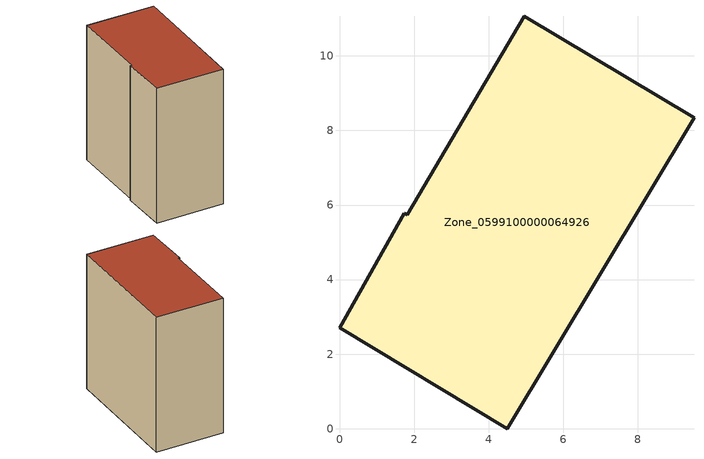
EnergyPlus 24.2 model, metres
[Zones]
Zone_0599100000064926
 floor ground (C_G): 4.96,11.06 9.51,8.34 4.51,0 0,2.7 1.74,5.78 1.82,5.74 z0
 wall outside (C_F): 4.51,0 9.51,8.34 4.96,11.06 1.82,5.74 1.74,5.78 0,2.7 4.51,0 z0:10.83
 roof outside (C_R): 9.51,8.34 4.96,11.06 1.82,5.74 1.74,5.78 0,2.7 4.51,0 z10.83
[BUILDING]
Pand.0599100000064926: North Axis=0; Terrain=City; Loads Convergence Tolerance Value=0.04; Temperature Convergence Tolerance Value=0.4; Solar Distribution=FullExterior; Maximum Number of Warmup Days=25; Minimum Number of Warmup Days=1
[Site:Location]
Rotterdam.The.Hague.AP_ZH_NLD Design_Conditions: Latitude=51.96; Longitude=4.45; Time Zone=1; Elevation=-4.5
[SITE:GROUNDTEMPERATURE:BUILDINGSURFACE]
18, 18, 18, 18, 18, 18, 18, 18, 18, 18, 18, 18
[MATERIAL] Thermal Absorptance=0.9; Solar Absorptance=0.7; Visible Absorptance=0.7
Name | Roughness | Thickness | Conductivity | Density | Specific Heat
G.TI.1975-1991 | MediumSmooth | 0.15 | 0.288461 | 540 | 1210
F.TI.1975-1991 | Rough | 0.3 | 0.230769 | 1920 | 840
R.TI.1975-1991 | MediumRough | 0.2 | 0.153846 | 1500 | 1000
[CONSTRUCTION]
C_G: G.TI.1975-1991
C_F: F.TI.1975-1991
C_R: R.TI.1975-1991
[ZONE]
Zone_0599100000064926: Type=1; Multiplier=1; Ceiling Height=Autocalculate; Volume=Autocalculate; Floor Area=autocalculate; Part of Total Floor Area=Yes
[ZONEINFILTRATION:DESIGNFLOWRATE]
Infil_Zone_0599100000064926: Zone or ZoneList or Space or SpaceList=Zone_0599100000064926; Schedule=AlwaysOn; Design Flow Rate Calculation Method=Flow/Area; Flow Rate per Floor Area=0.003; Constant Term Coefficient=1; Temperature Term Coefficient=0; Velocity Term Coefficient=0; Velocity Squared Term Coefficient=0
[HVACTEMPLATE:ZONE:IDEALLOADSAIRSYSTEM]
Zone_0599100000064926: Maximum Heating Supply Air Temperature=50; Minimum Cooling Supply Air Temperature=13; Maximum Heating Supply Air Humidity Ratio=0.0156; Minimum Cooling Supply Air Humidity Ratio=0.0077; Heating Limit=NoLimit; Cooling Limit=NoLimit; Dehumidification Control Type=ConstantSensibleHeatRatio; Cooling Sensible Heat Ratio=0.7; Dehumidification Setpoint=60; Humidification Control Type=None; Humidification Setpoint=30; Outdoor Air Method=None; Outdoor Air Flow Rate per Person=0.00944; Outdoor Air Flow Rate per Zone Floor Area=0; Outdoor Air Flow Rate per Zone=0; Demand Controlled Ventilation Type=None; Outdoor Air Economizer Type=NoEconomizer; Heat Recovery Type=None; Sensible Heat Recovery Effectiveness=0.7; Latent Heat Recovery Effectiveness=0.65
[ZONECONTROL:THERMOSTAT]
ThermostatControl_Zone_0599100000064926: Zone or ZoneList=Zone_0599100000064926; Control Type Schedule=DualSetpointControlType; Control 1=Thermostat_Zone_0599100000064926; Temperature Difference Between Cutout And Setpoint=0
[THERMOSTATSETPOINT:DUALSETPOINT]
Thermostat_Zone_0599100000064926: Heating Setpoint Temperature Schedule=HeatingSetpoint_Zone_0599100000064926; Cooling Setpoint Temperature Schedule=CoolingSetpoint_Zone_0599100000064926
[SCHEDULE:COMPACT]
HeatingSetpoint_Zone_0599100000064926: Through: 12/31, For: AllDays, Until: 24:00, 21
CoolingSetpoint_Zone_0599100000064926: Through: 12/31, For: AllDays, Until: 24:00, 24
DualSetpointControlType: Through: 12/31, For: AllDays, Until: 24:00, 4
AlwaysOn: Through: 12/31, For: AllDays, Until: 24:00, 1
